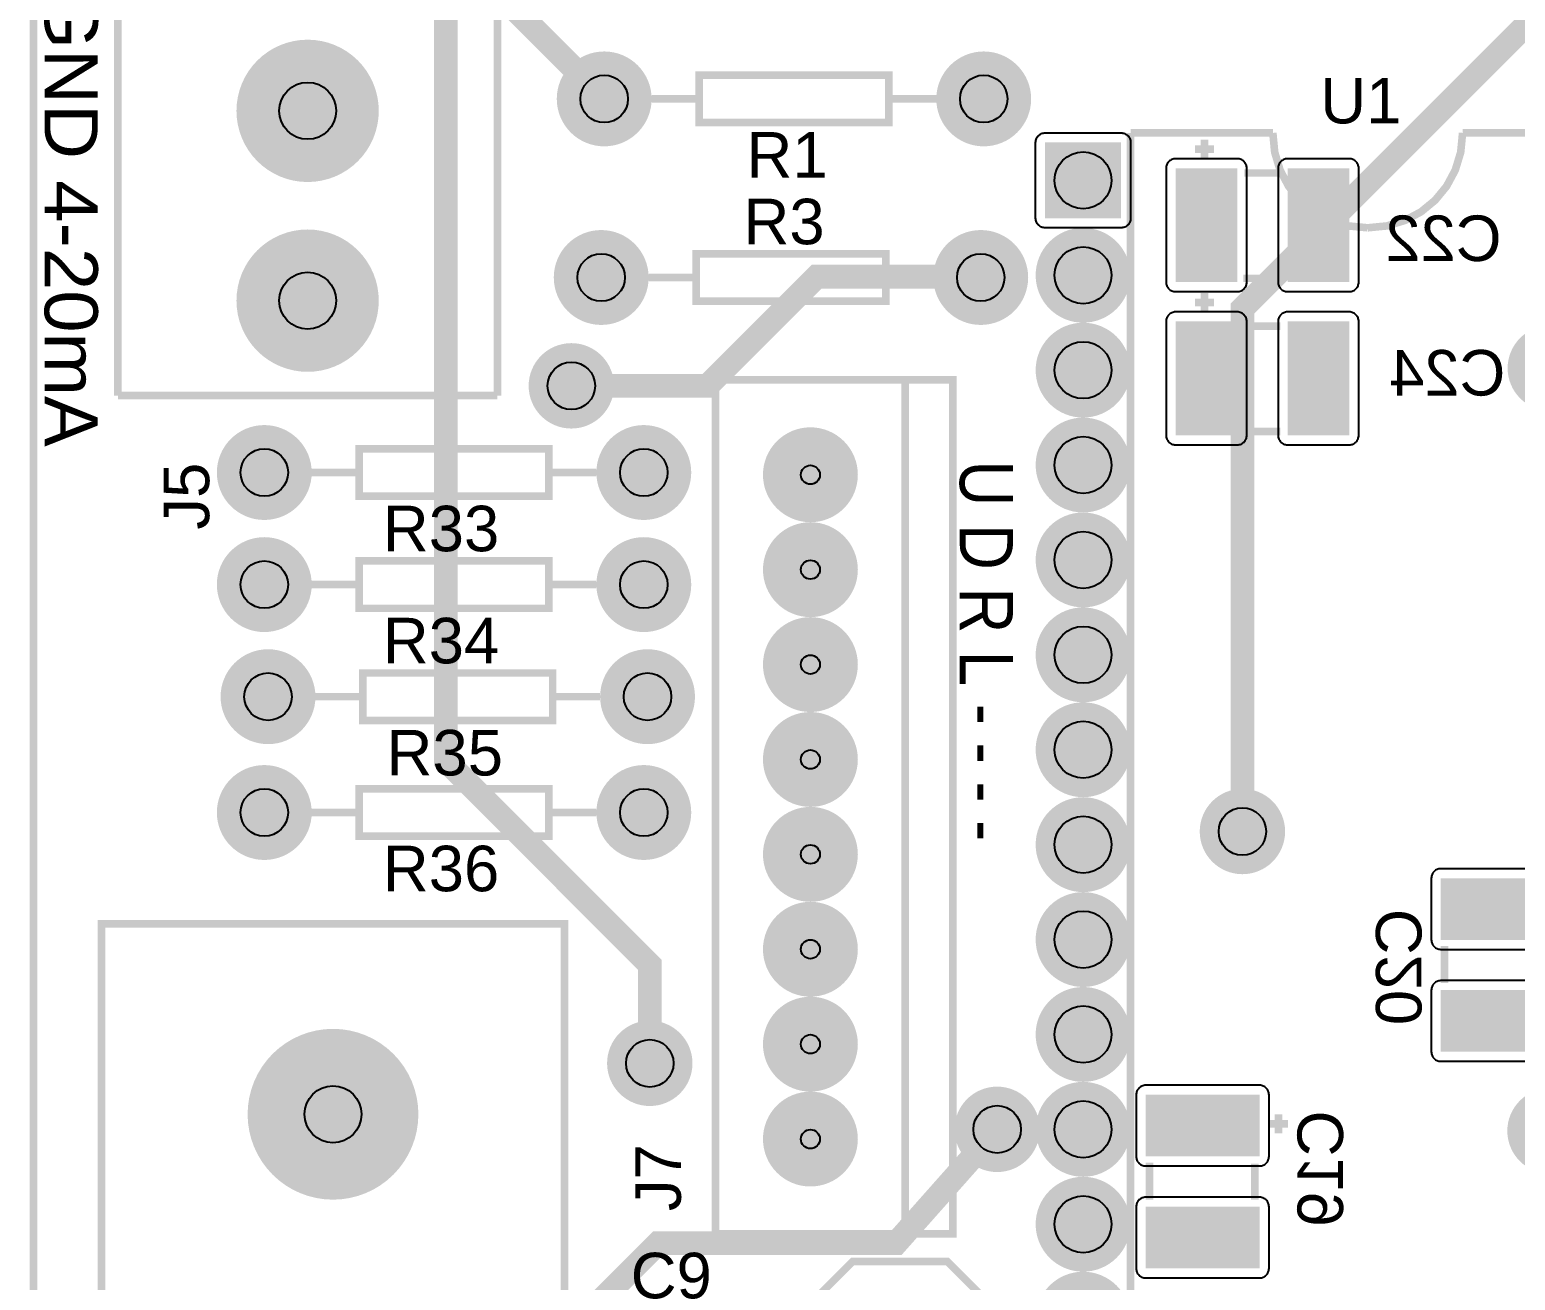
# Model space of a CAD drawing. Header units: inches. Extents: x -2.58 to 2.58, y -1.87 to 1.87.
# Drawn here: x -2.583 to -1.017, y -0.547 to 0.771 of the extents above; entities that cross this region are included whole.
import ezdxf

# ---------------------------------------------------------------- set-up
doc = ezdxf.new("R2010")
doc.units = ezdxf.units.IN
doc.layers.get('0').update_dxf_attribs({"linetype": 'CONTINUOUS'})

# ---------------------------------------------------------------- blocks, each defined once
blk = doc.blocks.new('RPAD')
blk.add_trace([(-0.5, -0.5), (-0.5, 0.5), (0.5, -0.5), (0.5, 0.5)])
blk = doc.blocks.new('EPAD')
at = {"const_width": 0.5}
blk.add_lwpolyline([(-0.25, 0, 1), (0.25, 0, 1)], format="xyb", close=True, dxfattribs=at)

msp = doc.modelspace()

# ---------------------------------------------------------------- linework, layer by layer
for points, const_width in [([(-2.57874, -1.86811), (2.57874, -1.86811), (2.57874, 1.86811), (-2.57874, 1.86811), (-2.57874, -1.86811)], 0.008), ([(-2.57874, -1.86811), (2.57874, -1.86811), (2.57874, 1.86811), (-2.57874, 1.86811), (-2.57874, -1.86811)], 0.008), ([(-2.57874, -1.86811), (2.57874, -1.86811), (2.57874, 1.86811), (-2.57874, 1.86811), (-2.57874, -1.86811)], 0.008), ([(-1.866205, 1.81414), (-1.866205, 1.584583), (-2.144128, 1.306659), (-2.144128, 0.000569), (-1.929197, -0.214363), (-1.929197, -0.31828)], 0.025), ([(-1.977228, 0.697969), (-2.085236, 0.805976), (-2.085236, 1.149016), (-2.007937, 1.226315), (-1.566992, 1.226315), (-1.468567, 1.32474), (-1.468567, 1.533402)], 0.025), ([(-1.304563, -0.074006), (-1.304563, 0.476933), (-0.981706, 0.79979), (-0.981706, 1.44654), (-1.068567, 1.533402)], 0.025), ([(-2.489827, 0.38537), (-2.489827, 0.78537)], 0.008), ([(-2.489827, 0.38537), (-2.489827, 0.78537)], 0.008), ([(-2.489827, 0.38537), (-2.489827, 0.78537)], 0.008), ([(-2.089827, 0.38537), (-2.089827, 0.78537)], 0.008), ([(-2.089827, 0.38537), (-2.089827, 0.78537)], 0.008), ([(-2.089827, 0.38537), (-2.089827, 0.78537)], 0.008), ([(-1.877228, 0.672969), (-1.677228, 0.672969), (-1.677228, 0.722969), (-1.877228, 0.722969), (-1.877228, 0.672969)], 0.008), ([(-1.877228, 0.672969), (-1.677228, 0.672969), (-1.677228, 0.722969), (-1.877228, 0.722969), (-1.877228, 0.672969)], 0.008), ([(-1.877228, 0.672969), (-1.677228, 0.672969), (-1.677228, 0.722969), (-1.877228, 0.722969), (-1.877228, 0.672969)], 0.008), ([(-1.877228, 0.697969), (-1.927228, 0.697969)], 0.008), ([(-1.877228, 0.697969), (-1.927228, 0.697969)], 0.008), ([(-1.877228, 0.697969), (-1.927228, 0.697969)], 0.008), ([(-1.627228, 0.697969), (-1.677228, 0.697969)], 0.008), ([(-1.627228, 0.697969), (-1.677228, 0.697969)], 0.008), ([(-1.627228, 0.697969), (-1.677228, 0.697969)], 0.008), ([(-1.422504, 0.662142), (-1.272504, 0.662142)], 0.008), ([(-1.422504, 0.662142), (-1.422504, -1.337858)], 0.008), ([(-1.422504, 0.662142), (-1.272504, 0.662142)], 0.008), ([(-1.422504, 0.662142), (-1.422504, -1.337858)], 0.008), ([(-1.422504, 0.662142), (-1.272504, 0.662142)], 0.008), ([(-1.422504, 0.662142), (-1.422504, -1.337858)], 0.008), ([(-1.344472, 0.634898), (-1.344472, 0.654898)], 0.008), ([(-1.344472, 0.634898), (-1.344472, 0.654898)], 0.008), ([(-1.344472, 0.634898), (-1.344472, 0.654898)], 0.008), ([(-1.172504, 0.562142), (-1.193166, 0.564142), (-1.212176, 0.569892), (-1.229193, 0.579017), (-1.243879, 0.591142), (-1.255893, 0.605892), (-1.264894, 0.622892), (-1.270545, 0.641767), (-1.272504, 0.662142)], 0.008), ([(-1.172504, 0.562142), (-1.193166, 0.564142), (-1.212176, 0.569892), (-1.229193, 0.579017), (-1.243879, 0.591142), (-1.255893, 0.605892), (-1.264894, 0.622892), (-1.270545, 0.641767), (-1.272504, 0.662142)], 0.008), ([(-1.172504, 0.562142), (-1.193166, 0.564142), (-1.212176, 0.569892), (-1.229193, 0.579017), (-1.243879, 0.591142), (-1.255893, 0.605892), (-1.264894, 0.622892), (-1.270545, 0.641767), (-1.272504, 0.662142)], 0.008), ([(-1.172504, 0.562142), (-1.152129, 0.564142), (-1.133254, 0.569892), (-1.116254, 0.579017), (-1.101504, 0.591142), (-1.089379, 0.605892), (-1.080254, 0.622892), (-1.074504, 0.641767), (-1.072504, 0.662142)], 0.008), ([(-1.172504, 0.562142), (-1.152129, 0.564142), (-1.133254, 0.569892), (-1.116254, 0.579017), (-1.101504, 0.591142), (-1.089379, 0.605892), (-1.080254, 0.622892), (-1.074504, 0.641767), (-1.072504, 0.662142)], 0.008), ([(-1.172504, 0.562142), (-1.152129, 0.564142), (-1.133254, 0.569892), (-1.116254, 0.579017), (-1.101504, 0.591142), (-1.089379, 0.605892), (-1.080254, 0.622892), (-1.074504, 0.641767), (-1.072504, 0.662142)], 0.008), ([(-1.072504, 0.662142), (-0.922504, 0.662142)], 0.008), ([(-1.072504, 0.662142), (-0.922504, 0.662142)], 0.008), ([(-1.072504, 0.662142), (-0.922504, 0.662142)], 0.008), ([(-1.334472, 0.644898), (-1.354472, 0.644898)], 0.008), ([(-1.334472, 0.644898), (-1.354472, 0.644898)], 0.008), ([(-1.334472, 0.644898), (-1.354472, 0.644898)], 0.008), ([(-1.264472, 0.619898), (-1.302472, 0.619898)], 0.008), ([(-1.264472, 0.619898), (-1.302472, 0.619898)], 0.008), ([(-1.264472, 0.619898), (-1.302472, 0.619898)], 0.008), ([(-1.880378, 0.48478), (-1.680378, 0.48478), (-1.680378, 0.53478), (-1.880378, 0.53478), (-1.880378, 0.48478)], 0.008), ([(-1.880378, 0.48478), (-1.680378, 0.48478), (-1.680378, 0.53478), (-1.880378, 0.53478), (-1.880378, 0.48478)], 0.008), ([(-1.880378, 0.48478), (-1.680378, 0.48478), (-1.680378, 0.53478), (-1.880378, 0.53478), (-1.880378, 0.48478)], 0.008), ([(-2.011874, 0.395606), (-1.8684, 0.395606), (-1.753331, 0.510676), (-1.581274, 0.510676), (-1.580378, 0.50978)], 0.025), ([(-1.930378, 0.50978), (-1.880378, 0.50978)], 0.008), ([(-1.930378, 0.50978), (-1.880378, 0.50978)], 0.008), ([(-1.930378, 0.50978), (-1.880378, 0.50978)], 0.008), ([(-1.680378, 0.50978), (-1.630378, 0.50978)], 0.008), ([(-1.680378, 0.50978), (-1.630378, 0.50978)], 0.008), ([(-1.680378, 0.50978), (-1.630378, 0.50978)], 0.008), ([(-1.264472, 0.508898), (-1.303472, 0.508898)], 0.008), ([(-1.264472, 0.508898), (-1.303472, 0.508898)], 0.008), ([(-1.264472, 0.508898), (-1.303472, 0.508898)], 0.008), ([(-1.334472, 0.48348), (-1.354472, 0.48348)], 0.008), ([(-1.334472, 0.48348), (-1.354472, 0.48348)], 0.008), ([(-1.334472, 0.48348), (-1.354472, 0.48348)], 0.008), ([(-1.344472, 0.47348), (-1.344472, 0.49348)], 0.008), ([(-1.344472, 0.47348), (-1.344472, 0.49348)], 0.008), ([(-1.344472, 0.47348), (-1.344472, 0.49348)], 0.008), ([(-1.264472, 0.45848), (-1.302472, 0.45848)], 0.008), ([(-1.264472, 0.45848), (-1.302472, 0.45848)], 0.008), ([(-1.264472, 0.45848), (-1.302472, 0.45848)], 0.008), ([(-1.859906, -0.498094), (-1.609906, -0.498094), (-1.609906, 0.401906), (-1.859906, 0.401906), (-1.859906, -0.498094)], 0.008), ([(-1.859906, -0.498094), (-1.609906, -0.498094), (-1.609906, 0.401906), (-1.859906, 0.401906), (-1.859906, -0.498094)], 0.008), ([(-1.859906, -0.498094), (-1.609906, -0.498094), (-1.609906, 0.401906), (-1.859906, 0.401906), (-1.859906, -0.498094)], 0.008), ([(-1.659906, 0.401906), (-1.659906, -0.498094)], 0.008), ([(-1.659906, 0.401906), (-1.659906, -0.498094)], 0.008), ([(-1.659906, 0.401906), (-1.659906, -0.498094)], 0.008), ([(-2.489827, 0.38537), (-2.089827, 0.38537)], 0.008), ([(-2.489827, 0.38537), (-2.089827, 0.38537)], 0.008), ([(-2.489827, 0.38537), (-2.089827, 0.38537)], 0.008), ([(-1.264472, 0.34748), (-1.303472, 0.34748)], 0.008), ([(-1.264472, 0.34748), (-1.303472, 0.34748)], 0.008), ([(-1.264472, 0.34748), (-1.303472, 0.34748)], 0.008), ([(-2.235496, 0.279268), (-2.035496, 0.279268), (-2.035496, 0.329268), (-2.235496, 0.329268), (-2.235496, 0.279268)], 0.008), ([(-2.235496, 0.279268), (-2.035496, 0.279268), (-2.035496, 0.329268), (-2.235496, 0.329268), (-2.235496, 0.279268)], 0.008), ([(-2.235496, 0.279268), (-2.035496, 0.279268), (-2.035496, 0.329268), (-2.235496, 0.329268), (-2.235496, 0.279268)], 0.008), ([(-2.235496, 0.304268), (-2.285496, 0.304268)], 0.008), ([(-2.235496, 0.304268), (-2.285496, 0.304268)], 0.008), ([(-2.235496, 0.304268), (-2.285496, 0.304268)], 0.008), ([(-1.985496, 0.304268), (-2.035496, 0.304268)], 0.008), ([(-1.985496, 0.304268), (-2.035496, 0.304268)], 0.008), ([(-1.985496, 0.304268), (-2.035496, 0.304268)], 0.008), ([(-2.235496, 0.161157), (-2.035496, 0.161157), (-2.035496, 0.211157), (-2.235496, 0.211157), (-2.235496, 0.161157)], 0.008), ([(-2.235496, 0.161157), (-2.035496, 0.161157), (-2.035496, 0.211157), (-2.235496, 0.211157), (-2.235496, 0.161157)], 0.008), ([(-2.235496, 0.161157), (-2.035496, 0.161157), (-2.035496, 0.211157), (-2.235496, 0.211157), (-2.235496, 0.161157)], 0.008), ([(-2.235496, 0.186157), (-2.285496, 0.186157)], 0.008), ([(-2.235496, 0.186157), (-2.285496, 0.186157)], 0.008), ([(-2.235496, 0.186157), (-2.285496, 0.186157)], 0.008), ([(-1.985496, 0.186157), (-2.035496, 0.186157)], 0.008), ([(-1.985496, 0.186157), (-2.035496, 0.186157)], 0.008), ([(-1.985496, 0.186157), (-2.035496, 0.186157)], 0.008), ([(-2.231559, 0.043047), (-2.031559, 0.043047), (-2.031559, 0.093047), (-2.231559, 0.093047), (-2.231559, 0.043047)], 0.008), ([(-2.231559, 0.043047), (-2.031559, 0.043047), (-2.031559, 0.093047), (-2.231559, 0.093047), (-2.231559, 0.043047)], 0.008), ([(-2.231559, 0.043047), (-2.031559, 0.043047), (-2.031559, 0.093047), (-2.231559, 0.093047), (-2.231559, 0.043047)], 0.008), ([(-2.231559, 0.068047), (-2.281559, 0.068047)], 0.008), ([(-2.231559, 0.068047), (-2.281559, 0.068047)], 0.008), ([(-2.231559, 0.068047), (-2.281559, 0.068047)], 0.008), ([(-1.981559, 0.068047), (-2.031559, 0.068047)], 0.008), ([(-1.981559, 0.068047), (-2.031559, 0.068047)], 0.008), ([(-1.981559, 0.068047), (-2.031559, 0.068047)], 0.008), ([(-2.235496, -0.079), (-2.035496, -0.079), (-2.035496, -0.029), (-2.235496, -0.029), (-2.235496, -0.079)], 0.008), ([(-2.235496, -0.079), (-2.035496, -0.079), (-2.035496, -0.029), (-2.235496, -0.029), (-2.235496, -0.079)], 0.008), ([(-2.235496, -0.079), (-2.035496, -0.079), (-2.035496, -0.029), (-2.235496, -0.029), (-2.235496, -0.079)], 0.008), ([(-2.235496, -0.054), (-2.285496, -0.054)], 0.008), ([(-2.235496, -0.054), (-2.285496, -0.054)], 0.008), ([(-2.235496, -0.054), (-2.285496, -0.054)], 0.008), ([(-1.985496, -0.054), (-2.035496, -0.054)], 0.008), ([(-1.985496, -0.054), (-2.035496, -0.054)], 0.008), ([(-1.985496, -0.054), (-2.035496, -0.054)], 0.008), ([(-2.507181, -1.549134), (-2.018992, -1.549134), (-2.018992, -0.171181), (-2.507181, -0.171181), (-2.507181, -1.549134)], 0.008), ([(-2.507181, -1.549134), (-2.018992, -1.549134), (-2.018992, -0.171181), (-2.507181, -0.171181), (-2.507181, -1.549134)], 0.008), ([(-2.507181, -1.549134), (-2.018992, -1.549134), (-2.018992, -0.171181), (-2.507181, -0.171181), (-2.507181, -1.549134)], 0.008), ([(-1.091496, -0.233685), (-1.091496, -0.194685)], 0.008), ([(-1.091496, -0.233685), (-1.091496, -0.194685)], 0.008), ([(-1.091496, -0.233685), (-1.091496, -0.194685)], 0.008), ([(-1.939433, -1.061874), (-2.01274, -0.988567), (-2.01274, -0.60011), (-1.92055, -0.50792), (-1.669572, -0.50792), (-1.563055, -0.387858)], 0.025), ([(-1.26652, -0.391921), (-1.26652, -0.371921)], 0.008), ([(-1.26652, -0.391921), (-1.26652, -0.371921)], 0.008), ([(-1.26652, -0.391921), (-1.26652, -0.371921)], 0.008), ([(-1.27652, -0.381921), (-1.25652, -0.381921)], 0.008), ([(-1.27652, -0.381921), (-1.25652, -0.381921)], 0.008), ([(-1.27652, -0.381921), (-1.25652, -0.381921)], 0.008), ([(-1.40252, -0.461921), (-1.40252, -0.422921)], 0.008), ([(-1.40252, -0.461921), (-1.40252, -0.422921)], 0.008), ([(-1.40252, -0.461921), (-1.40252, -0.422921)], 0.008), ([(-1.29152, -0.461921), (-1.29152, -0.423921)], 0.008), ([(-1.29152, -0.461921), (-1.29152, -0.423921)], 0.008), ([(-1.29152, -0.461921), (-1.29152, -0.423921)], 0.008), ([(-1.765417, -0.877228), (-1.765417, -0.577228), (-1.715417, -0.527228), (-1.615417, -0.527228), (-1.565417, -0.577228), (-1.565417, -0.877228), (-1.615417, -0.927228), (-1.715417, -0.927228), (-1.765417, -0.877228)], 0.008), ([(-1.765417, -0.877228), (-1.765417, -0.577228), (-1.715417, -0.527228), (-1.615417, -0.527228), (-1.565417, -0.577228), (-1.565417, -0.877228), (-1.615417, -0.927228), (-1.715417, -0.927228), (-1.765417, -0.877228)], 0.008), ([(-1.765417, -0.877228), (-1.765417, -0.577228), (-1.715417, -0.527228), (-1.615417, -0.527228), (-1.565417, -0.577228), (-1.565417, -0.877228), (-1.615417, -0.927228), (-1.715417, -0.927228), (-1.765417, -0.877228)], 0.008)]:
    msp.add_lwpolyline(points, dxfattribs=dict(const_width=const_width))
for points in [[(-1.422504, 0.652142), (-1.422504, 0.572142), (-1.422554, 0.571102), (-1.422703, 0.570097), (-1.422945, 0.56913), (-1.423276, 0.568206), (-1.42369, 0.56733), (-1.424185, 0.566506), (-1.424754, 0.565738), (-1.425394, 0.565032), (-1.426101, 0.564392), (-1.426868, 0.563823), (-1.427692, 0.563328), (-1.428569, 0.562913), (-1.429493, 0.562583), (-1.430459, 0.562341), (-1.431465, 0.562192), (-1.432504, 0.562142), (-1.512504, 0.562142), (-1.513543, 0.562192), (-1.514548, 0.562341), (-1.515515, 0.562583), (-1.516439, 0.562913), (-1.517316, 0.563328), (-1.51814, 0.563823), (-1.518907, 0.564392), (-1.519613, 0.565032), (-1.520254, 0.565738), (-1.520823, 0.566506), (-1.521318, 0.56733), (-1.521732, 0.568206), (-1.522063, 0.56913), (-1.522305, 0.570097), (-1.522454, 0.571102), (-1.522504, 0.572142), (-1.522504, 0.652142), (-1.522454, 0.653181), (-1.522305, 0.654186), (-1.522063, 0.655153), (-1.521732, 0.656077), (-1.521318, 0.656954), (-1.520823, 0.657778), (-1.520254, 0.658545), (-1.519613, 0.659251), (-1.518907, 0.659891), (-1.51814, 0.660461), (-1.517316, 0.660955), (-1.516439, 0.66137), (-1.515515, 0.661701), (-1.514548, 0.661943), (-1.513543, 0.662091), (-1.512504, 0.662142), (-1.432504, 0.662142), (-1.431465, 0.662091), (-1.430459, 0.661943), (-1.429493, 0.661701), (-1.428569, 0.66137), (-1.427692, 0.660955), (-1.426868, 0.660461), (-1.426101, 0.659891), (-1.425394, 0.659251), (-1.424754, 0.658545), (-1.424185, 0.657778), (-1.42369, 0.656954), (-1.423276, 0.656077), (-1.422945, 0.655153), (-1.422703, 0.654186), (-1.422554, 0.653181), (-1.422504, 0.652142)], [(-1.309972, 0.634898), (-1.374972, 0.634898), (-1.376012, 0.634847), (-1.377017, 0.634699), (-1.377984, 0.634457), (-1.378908, 0.634126), (-1.379784, 0.633711), (-1.380608, 0.633217), (-1.381376, 0.632647), (-1.382082, 0.632007), (-1.382722, 0.631301), (-1.383291, 0.630533), (-1.383786, 0.629709), (-1.384201, 0.628833), (-1.384531, 0.627909), (-1.384774, 0.626942), (-1.384922, 0.625937), (-1.384972, 0.624898), (-1.384972, 0.504898), (-1.384922, 0.503858), (-1.384774, 0.502853), (-1.384531, 0.501886), (-1.384201, 0.500962), (-1.383786, 0.500086), (-1.383291, 0.499262), (-1.382722, 0.498494), (-1.382082, 0.497788), (-1.381376, 0.497148), (-1.380608, 0.496579), (-1.379784, 0.496084), (-1.378908, 0.495669), (-1.377984, 0.495339), (-1.377017, 0.495096), (-1.376012, 0.494948), (-1.374972, 0.494898), (-1.309972, 0.494898), (-1.308933, 0.494948), (-1.307928, 0.495096), (-1.306961, 0.495339), (-1.306037, 0.495669), (-1.305161, 0.496084), (-1.304337, 0.496579), (-1.303569, 0.497148), (-1.302863, 0.497788), (-1.302223, 0.498494), (-1.301654, 0.499262), (-1.301159, 0.500086), (-1.300744, 0.500962), (-1.300413, 0.501886), (-1.300171, 0.502853), (-1.300023, 0.503858), (-1.299972, 0.504898), (-1.299972, 0.624898), (-1.300023, 0.625937), (-1.300171, 0.626942), (-1.300413, 0.627909), (-1.300744, 0.628833), (-1.301159, 0.629709), (-1.301654, 0.630533), (-1.302223, 0.631301), (-1.302863, 0.632007), (-1.303569, 0.632647), (-1.304337, 0.633217), (-1.305161, 0.633711), (-1.306037, 0.634126), (-1.306961, 0.634457), (-1.307928, 0.634699), (-1.308933, 0.634847), (-1.309972, 0.634898)], [(-1.191972, 0.634898), (-1.256972, 0.634898), (-1.258012, 0.634847), (-1.259017, 0.634699), (-1.259984, 0.634457), (-1.260908, 0.634126), (-1.261784, 0.633711), (-1.262608, 0.633217), (-1.263376, 0.632647), (-1.264082, 0.632007), (-1.264722, 0.631301), (-1.265291, 0.630533), (-1.265786, 0.629709), (-1.266201, 0.628833), (-1.266531, 0.627909), (-1.266774, 0.626942), (-1.266922, 0.625937), (-1.266972, 0.624898), (-1.266972, 0.504898), (-1.266922, 0.503858), (-1.266774, 0.502853), (-1.266531, 0.501886), (-1.266201, 0.500962), (-1.265786, 0.500086), (-1.265291, 0.499262), (-1.264722, 0.498494), (-1.264082, 0.497788), (-1.263376, 0.497148), (-1.262608, 0.496579), (-1.261784, 0.496084), (-1.260908, 0.495669), (-1.259984, 0.495339), (-1.259017, 0.495096), (-1.258012, 0.494948), (-1.256972, 0.494898), (-1.191972, 0.494898), (-1.190933, 0.494948), (-1.189928, 0.495096), (-1.188961, 0.495339), (-1.188037, 0.495669), (-1.187161, 0.496084), (-1.186337, 0.496579), (-1.185569, 0.497148), (-1.184863, 0.497788), (-1.184223, 0.498494), (-1.183654, 0.499262), (-1.183159, 0.500086), (-1.182744, 0.500962), (-1.182413, 0.501886), (-1.182171, 0.502853), (-1.182023, 0.503858), (-1.181972, 0.504898), (-1.181972, 0.624898), (-1.182023, 0.625937), (-1.182171, 0.626942), (-1.182413, 0.627909), (-1.182744, 0.628833), (-1.183159, 0.629709), (-1.183654, 0.630533), (-1.184223, 0.631301), (-1.184863, 0.632007), (-1.185569, 0.632647), (-1.186337, 0.633217), (-1.187161, 0.633711), (-1.188037, 0.634126), (-1.188961, 0.634457), (-1.189928, 0.634699), (-1.190933, 0.634847), (-1.191972, 0.634898)], [(-1.309972, 0.47348), (-1.374972, 0.47348), (-1.376012, 0.47343), (-1.377017, 0.473281), (-1.377984, 0.473039), (-1.378908, 0.472709), (-1.379784, 0.472294), (-1.380608, 0.471799), (-1.381376, 0.47123), (-1.382082, 0.47059), (-1.382722, 0.469883), (-1.383291, 0.469116), (-1.383786, 0.468292), (-1.384201, 0.467416), (-1.384531, 0.466492), (-1.384774, 0.465525), (-1.384922, 0.46452), (-1.384972, 0.46348), (-1.384972, 0.34348), (-1.384922, 0.342441), (-1.384774, 0.341436), (-1.384531, 0.340469), (-1.384201, 0.339545), (-1.383786, 0.338669), (-1.383291, 0.337844), (-1.382722, 0.337077), (-1.382082, 0.336371), (-1.381376, 0.335731), (-1.380608, 0.335161), (-1.379784, 0.334667), (-1.378908, 0.334252), (-1.377984, 0.333921), (-1.377017, 0.333679), (-1.376012, 0.333531), (-1.374972, 0.33348), (-1.309972, 0.33348), (-1.308933, 0.333531), (-1.307928, 0.333679), (-1.306961, 0.333921), (-1.306037, 0.334252), (-1.305161, 0.334667), (-1.304337, 0.335161), (-1.303569, 0.335731), (-1.302863, 0.336371), (-1.302223, 0.337077), (-1.301654, 0.337844), (-1.301159, 0.338669), (-1.300744, 0.339545), (-1.300413, 0.340469), (-1.300171, 0.341436), (-1.300023, 0.342441), (-1.299972, 0.34348), (-1.299972, 0.46348), (-1.300023, 0.46452), (-1.300171, 0.465525), (-1.300413, 0.466492), (-1.300744, 0.467416), (-1.301159, 0.468292), (-1.301654, 0.469116), (-1.302223, 0.469883), (-1.302863, 0.47059), (-1.303569, 0.47123), (-1.304337, 0.471799), (-1.305161, 0.472294), (-1.306037, 0.472709), (-1.306961, 0.473039), (-1.307928, 0.473281), (-1.308933, 0.47343), (-1.309972, 0.47348)], [(-1.191972, 0.47348), (-1.256972, 0.47348), (-1.258012, 0.47343), (-1.259017, 0.473281), (-1.259984, 0.473039), (-1.260908, 0.472709), (-1.261784, 0.472294), (-1.262608, 0.471799), (-1.263376, 0.47123), (-1.264082, 0.47059), (-1.264722, 0.469883), (-1.265291, 0.469116), (-1.265786, 0.468292), (-1.266201, 0.467416), (-1.266531, 0.466492), (-1.266774, 0.465525), (-1.266922, 0.46452), (-1.266972, 0.46348), (-1.266972, 0.34348), (-1.266922, 0.342441), (-1.266774, 0.341436), (-1.266531, 0.340469), (-1.266201, 0.339545), (-1.265786, 0.338669), (-1.265291, 0.337844), (-1.264722, 0.337077), (-1.264082, 0.336371), (-1.263376, 0.335731), (-1.262608, 0.335161), (-1.261784, 0.334667), (-1.260908, 0.334252), (-1.259984, 0.333921), (-1.259017, 0.333679), (-1.258012, 0.333531), (-1.256972, 0.33348), (-1.191972, 0.33348), (-1.190933, 0.333531), (-1.189928, 0.333679), (-1.188961, 0.333921), (-1.188037, 0.334252), (-1.187161, 0.334667), (-1.186337, 0.335161), (-1.185569, 0.335731), (-1.184863, 0.336371), (-1.184223, 0.337077), (-1.183654, 0.337844), (-1.183159, 0.338669), (-1.182744, 0.339545), (-1.182413, 0.340469), (-1.182171, 0.341436), (-1.182023, 0.342441), (-1.181972, 0.34348), (-1.181972, 0.46348), (-1.182023, 0.46452), (-1.182171, 0.465525), (-1.182413, 0.466492), (-1.182744, 0.467416), (-1.183159, 0.468292), (-1.183654, 0.469116), (-1.184223, 0.469883), (-1.184863, 0.47059), (-1.185569, 0.47123), (-1.186337, 0.471799), (-1.187161, 0.472294), (-1.188037, 0.472709), (-1.188961, 0.473039), (-1.189928, 0.473281), (-1.190933, 0.47343), (-1.191972, 0.47348)], [(-1.27652, -0.416421), (-1.27652, -0.351421), (-1.27657, -0.350382), (-1.276719, -0.349377), (-1.276961, -0.34841), (-1.277291, -0.347486), (-1.277706, -0.346609), (-1.278201, -0.345785), (-1.27877, -0.345018), (-1.27941, -0.344312), (-1.280117, -0.343672), (-1.280884, -0.343102), (-1.281708, -0.342608), (-1.282584, -0.342193), (-1.283508, -0.341862), (-1.284475, -0.34162), (-1.28548, -0.341472), (-1.28652, -0.341421), (-1.40652, -0.341421), (-1.407559, -0.341472), (-1.408564, -0.34162), (-1.409531, -0.341862), (-1.410455, -0.342193), (-1.411331, -0.342608), (-1.412156, -0.343102), (-1.412923, -0.343672), (-1.413629, -0.344312), (-1.414269, -0.345018), (-1.414839, -0.345785), (-1.415333, -0.346609), (-1.415748, -0.347486), (-1.416079, -0.34841), (-1.416321, -0.349377), (-1.416469, -0.350382), (-1.41652, -0.351421), (-1.41652, -0.416421), (-1.416469, -0.417461), (-1.416321, -0.418466), (-1.416079, -0.419433), (-1.415748, -0.420357), (-1.415333, -0.421233), (-1.414839, -0.422057), (-1.414269, -0.422825), (-1.413629, -0.423531), (-1.412923, -0.424171), (-1.412156, -0.42474), (-1.411331, -0.425235), (-1.410455, -0.42565), (-1.409531, -0.42598), (-1.408564, -0.426222), (-1.407559, -0.426371), (-1.40652, -0.426421), (-1.28652, -0.426421), (-1.28548, -0.426371), (-1.284475, -0.426222), (-1.283508, -0.42598), (-1.282584, -0.42565), (-1.281708, -0.425235), (-1.280884, -0.42474), (-1.280117, -0.424171), (-1.27941, -0.423531), (-1.27877, -0.422825), (-1.278201, -0.422057), (-1.277706, -0.421233), (-1.277291, -0.420357), (-1.276961, -0.419433), (-1.276719, -0.418466), (-1.27657, -0.417461), (-1.27652, -0.416421)], [(-1.27652, -0.534421), (-1.27652, -0.469421), (-1.27657, -0.468382), (-1.276719, -0.467377), (-1.276961, -0.46641), (-1.277291, -0.465486), (-1.277706, -0.464609), (-1.278201, -0.463785), (-1.27877, -0.463018), (-1.27941, -0.462312), (-1.280117, -0.461672), (-1.280884, -0.461102), (-1.281708, -0.460608), (-1.282584, -0.460193), (-1.283508, -0.459862), (-1.284475, -0.45962), (-1.28548, -0.459472), (-1.28652, -0.459421), (-1.40652, -0.459421), (-1.407559, -0.459472), (-1.408564, -0.45962), (-1.409531, -0.459862), (-1.410455, -0.460193), (-1.411331, -0.460608), (-1.412156, -0.461102), (-1.412923, -0.461672), (-1.413629, -0.462312), (-1.414269, -0.463018), (-1.414839, -0.463785), (-1.415333, -0.464609), (-1.415748, -0.465486), (-1.416079, -0.46641), (-1.416321, -0.467377), (-1.416469, -0.468382), (-1.41652, -0.469421), (-1.41652, -0.534421), (-1.416469, -0.535461), (-1.416321, -0.536466), (-1.416079, -0.537433), (-1.415748, -0.538357), (-1.415333, -0.539233), (-1.414839, -0.540057), (-1.414269, -0.540825), (-1.413629, -0.541531), (-1.412923, -0.542171), (-1.412156, -0.54274), (-1.411331, -0.543235), (-1.410455, -0.54365), (-1.409531, -0.54398), (-1.408564, -0.544222), (-1.407559, -0.544371), (-1.40652, -0.544421), (-1.28652, -0.544421), (-1.28548, -0.544371), (-1.284475, -0.544222), (-1.283508, -0.54398), (-1.282584, -0.54365), (-1.281708, -0.543235), (-1.280884, -0.54274), (-1.280117, -0.542171), (-1.27941, -0.541531), (-1.27877, -0.540825), (-1.278201, -0.540057), (-1.277706, -0.539233), (-1.277291, -0.538357), (-1.276961, -0.537433), (-1.276719, -0.536466), (-1.27657, -0.535461), (-1.27652, -0.534421)]]:
    msp.add_lwpolyline(points, close=True)
for points in [[(-0.975496, -0.113185), (-1.095496, -0.113185), (-1.096535, -0.113235), (-1.097541, -0.113384), (-1.098507, -0.113626), (-1.099431, -0.113957), (-1.100308, -0.114372), (-1.101132, -0.114866), (-1.101899, -0.115435), (-1.102606, -0.116076), (-1.103246, -0.116781), (-1.103815, -0.117549), (-1.10431, -0.118373), (-1.104724, -0.11925), (-1.105055, -0.120174), (-1.105297, -0.121141), (-1.105446, -0.122146), (-1.105496, -0.123185), (-1.105496, -0.188185), (-1.105446, -0.189224), (-1.105297, -0.19023), (-1.105055, -0.191196), (-1.104724, -0.19212), (-1.10431, -0.192997), (-1.103815, -0.193821), (-1.103246, -0.194589), (-1.102606, -0.195294), (-1.101899, -0.195935), (-1.101132, -0.196504), (-1.100308, -0.196998), (-1.099431, -0.197413), (-1.098507, -0.197744), (-1.097541, -0.197986), (-1.096535, -0.198135), (-1.095496, -0.198185), (-0.975496, -0.198185)], [(-0.975496, -0.231185), (-1.095496, -0.231185), (-1.096535, -0.231235), (-1.097541, -0.231384), (-1.098507, -0.231626), (-1.099431, -0.231957), (-1.100308, -0.232372), (-1.101132, -0.232866), (-1.101899, -0.233435), (-1.102606, -0.234076), (-1.103246, -0.234781), (-1.103815, -0.235549), (-1.10431, -0.236373), (-1.104724, -0.23725), (-1.105055, -0.238174), (-1.105297, -0.239141), (-1.105446, -0.240146), (-1.105496, -0.241185), (-1.105496, -0.306185), (-1.105446, -0.307224), (-1.105297, -0.30823), (-1.105055, -0.309196), (-1.104724, -0.31012), (-1.10431, -0.310997), (-1.103815, -0.311821), (-1.103246, -0.312589), (-1.102606, -0.313294), (-1.101899, -0.313935), (-1.101132, -0.314504), (-1.100308, -0.314998), (-1.099431, -0.315413), (-1.098507, -0.315744), (-1.097541, -0.315986), (-1.096535, -0.316135), (-1.095496, -0.316185), (-0.975496, -0.316185)]]:
    msp.add_lwpolyline(points)
for centre, radius in [((-1.977228, 0.697968), 0.025), ((-1.577228, 0.697968), 0.025), ((-2.289827, 0.68537), 0.03), ((-1.472504, 0.612142), 0.03), ((-1.980378, 0.50978), 0.025), ((-1.580378, 0.50978), 0.025), ((-1.472504, 0.512142), 0.03), ((-2.289827, 0.48537), 0.03), ((-1.472504, 0.412142), 0.03), ((-2.011874, 0.395606), 0.025), ((-2.335496, 0.304268), 0.025), ((-1.935496, 0.304268), 0.025), ((-1.472504, 0.312142), 0.03), ((-1.759905, 0.301906), 0.01), ((-1.472504, 0.212142), 0.03), ((-2.335496, 0.186157), 0.025), ((-1.935496, 0.186157), 0.025), ((-1.759905, 0.201906), 0.01), ((-1.472504, 0.112142), 0.03), ((-1.759905, 0.101906), 0.01), ((-2.331559, 0.068047), 0.025), ((-1.931559, 0.068047), 0.025), ((-1.472504, 0.012142), 0.03), ((-1.759905, 0.001906), 0.01), ((-2.335496, -0.054), 0.025), ((-1.935496, -0.054), 0.025), ((-1.472504, -0.087858), 0.03), ((-1.304563, -0.074006), 0.025), ((-1.759905, -0.098094), 0.01), ((-1.472504, -0.187858), 0.03), ((-1.759905, -0.198094), 0.01), ((-1.472504, -0.287858), 0.03), ((-1.929197, -0.31828), 0.025), ((-1.759905, -0.298094), 0.01), ((-2.263087, -0.371969), 0.03), ((-1.472504, -0.387858), 0.03), ((-1.563055, -0.387858), 0.025), ((-1.759905, -0.398094), 0.01), ((-1.472504, -0.487858), 0.03)]:
    msp.add_circle(centre, radius)

# ---------------------------------------------------------------- block references
for name, p, xscale, yscale in [('EPAD', (-2.289827, 0.68537), 0.15, 0.15), ('EPAD', (-2.289827, 0.68537), 0.12, 0.12), ('EPAD', (-1.977228, 0.697969), 0.1, 0.1), ('EPAD', (-1.977228, 0.697969), 0.08, 0.08), ('EPAD', (-1.577228, 0.697969), 0.1, 0.1), ('EPAD', (-1.577228, 0.697969), 0.08, 0.08), ('RPAD', (-1.342472, 0.564898), 0.065, 0.12), ('RPAD', (-1.224472, 0.564898), 0.065, 0.12), ('EPAD', (-2.289827, 0.48537), 0.15, 0.15), ('EPAD', (-1.980378, 0.50978), 0.1, 0.1), ('EPAD', (-1.980378, 0.50978), 0.08, 0.08), ('EPAD', (-1.580378, 0.50978), 0.1, 0.1), ('EPAD', (-1.580378, 0.50978), 0.08, 0.08), ('EPAD', (-1.472504, 0.512142), 0.1, 0.1), ('EPAD', (-1.472504, 0.512142), 0.08, 0.08), ('EPAD', (-2.289827, 0.48537), 0.12, 0.12), ('EPAD', (-1.472504, 0.412142), 0.1, 0.1), ('RPAD', (-1.342472, 0.40348), 0.065, 0.12), ('RPAD', (-1.224472, 0.40348), 0.065, 0.12), ('EPAD', (-0.980039, 0.41425), 0.09, 0.09), ('EPAD', (-2.011874, 0.395606), 0.09, 0.09), ('EPAD', (-1.472504, 0.412142), 0.08, 0.08), ('EPAD', (-2.011874, 0.395606), 0.07, 0.07), ('EPAD', (-1.472504, 0.312142), 0.1, 0.1), ('EPAD', (-2.335496, 0.304268), 0.1, 0.1), ('EPAD', (-1.935496, 0.304268), 0.1, 0.1), ('EPAD', (-1.759906, 0.301906), 0.1, 0.1), ('EPAD', (-1.472504, 0.312142), 0.08, 0.08), ('EPAD', (-2.335496, 0.304268), 0.08, 0.08), ('EPAD', (-1.935496, 0.304268), 0.08, 0.08), ('EPAD', (-1.759906, 0.301906), 0.08, 0.08), ('EPAD', (-1.759906, 0.201906), 0.1, 0.1), ('EPAD', (-1.472504, 0.212142), 0.1, 0.1), ('EPAD', (-1.472504, 0.212142), 0.08, 0.08), ('EPAD', (-2.335496, 0.186157), 0.1, 0.1), ('EPAD', (-1.935496, 0.186157), 0.1, 0.1), ('EPAD', (-1.759906, 0.201906), 0.08, 0.08), ('EPAD', (-2.335496, 0.186157), 0.08, 0.08), ('EPAD', (-1.935496, 0.186157), 0.08, 0.08), ('EPAD', (-1.472504, 0.112142), 0.1, 0.1), ('EPAD', (-1.759906, 0.101906), 0.1, 0.1), ('EPAD', (-1.759906, 0.101906), 0.08, 0.08), ('EPAD', (-1.472504, 0.112142), 0.08, 0.08), ('EPAD', (-2.331559, 0.068047), 0.1, 0.1), ('EPAD', (-1.931559, 0.068047), 0.1, 0.1), ('EPAD', (-2.331559, 0.068047), 0.08, 0.08), ('EPAD', (-1.931559, 0.068047), 0.08, 0.08), ('EPAD', (-1.759906, 0.001906), 0.1, 0.1), ('EPAD', (-1.472504, 0.012142), 0.1, 0.1), ('EPAD', (-1.472504, 0.012142), 0.08, 0.08), ('EPAD', (-1.759906, 0.001906), 0.08, 0.08), ('EPAD', (-2.335496, -0.054), 0.1, 0.1), ('EPAD', (-2.335496, -0.054), 0.08, 0.08), ('EPAD', (-1.935496, -0.054), 0.1, 0.1), ('EPAD', (-1.935496, -0.054), 0.08, 0.08), ('EPAD', (-1.304563, -0.074006), 0.09, 0.09), ('EPAD', (-1.472504, -0.087858), 0.1, 0.1), ('EPAD', (-1.304563, -0.074006), 0.07, 0.07), ('EPAD', (-1.759906, -0.098094), 0.1, 0.1), ('EPAD', (-1.759906, -0.098094), 0.08, 0.08), ('EPAD', (-1.472504, -0.087858), 0.08, 0.08), ('EPAD', (-1.472504, -0.187858), 0.1, 0.1), ('EPAD', (-1.759906, -0.198094), 0.1, 0.1), ('EPAD', (-1.472504, -0.187858), 0.08, 0.08), ('EPAD', (-1.759906, -0.198094), 0.08, 0.08), ('EPAD', (-1.759906, -0.298094), 0.1, 0.1), ('EPAD', (-1.472504, -0.287858), 0.1, 0.1), ('EPAD', (-1.472504, -0.287858), 0.08, 0.08), ('EPAD', (-1.759906, -0.298094), 0.08, 0.08), ('EPAD', (-1.929197, -0.31828), 0.09, 0.09), ('EPAD', (-2.263087, -0.371969), 0.18, 0.18), ('EPAD', (-2.263087, -0.371969), 0.15, 0.15), ('EPAD', (-1.929197, -0.31828), 0.07, 0.07), ('EPAD', (-1.563055, -0.387858), 0.09, 0.09), ('EPAD', (-1.472504, -0.387858), 0.1, 0.1), ('EPAD', (-1.759906, -0.398094), 0.1, 0.1), ('EPAD', (-1.759906, -0.398094), 0.08, 0.08), ('EPAD', (-1.563055, -0.387858), 0.07, 0.07), ('EPAD', (-1.472504, -0.387858), 0.08, 0.08), ('EPAD', (-0.980378, -0.389521), 0.09, 0.09), ('EPAD', (-1.472504, -0.487858), 0.1, 0.1), ('EPAD', (-1.472504, -0.487858), 0.08, 0.08), ('EPAD', (-1.472504, -0.587858), 0.1, 0.1)]:
    msp.add_blockref(name, p, dxfattribs=dict(xscale=xscale, yscale=yscale))
for p, xscale, yscale, rotation in [((-1.472504, 0.612142), 0.08, 0.08, -90), ((-1.035496, -0.155685), 0.065, 0.12, -90), ((-1.035496, -0.273685), 0.065, 0.12, -90), ((-1.34652, -0.383921), 0.065, 0.12, 270), ((-1.34652, -0.501921), 0.065, 0.12, 270)]:
    msp.add_blockref('RPAD', p, dxfattribs=dict(xscale=xscale, yscale=yscale, rotation=rotation))

# ---------------------------------------------------------------- texts
for s, height, rotation, width, p in [('GND 4-20mA', 0.056, -90, 1.071429, (-2.567, 0.812929)), ('GND 4-20mA', 0.056, -90, 1.071429, (-2.567, 0.812929)), ('GND 4-20mA', 0.056, -90, 1.071429, (-2.567, 0.812929)), ('J5', 0.048, 90, 1.041667, (-2.393528, 0.244031)), ('J5', 0.048, 90, 1.041667, (-2.393528, 0.244031)), ('J5', 0.048, 90, 1.041667, (-2.393528, 0.244031)), ('U D R L - - - -', 0.056, -90, 0.892857, (-1.602433, 0.316866)), ('U D R L - - - -', 0.056, -90, 0.892857, (-1.602433, 0.316866)), ('U D R L - - - -', 0.056, -90, 0.892857, (-1.602433, 0.316866)), ('J7', 0.048, 90, 1.041667, (-1.896394, -0.474079)), ('J7', 0.048, 90, 1.041667, (-1.896394, -0.474079)), ('J7', 0.048, 90, 1.041667, (-1.896394, -0.474079))]:
    msp.add_text(s, height=height, rotation=rotation, dxfattribs=dict(width=width)).set_placement(p)
at = {"width": 1.041667}
for s, p in [('U1', (-1.222504, 0.672142)), ('U1', (-1.222504, 0.672142)), ('U1', (-1.222504, 0.672142)), ('R1', (-1.827228, 0.614969)), ('R1', (-1.827228, 0.614969)), ('R1', (-1.827228, 0.614969)), ('R3', (-1.830378, 0.54478)), ('R3', (-1.830378, 0.54478)), ('R3', (-1.830378, 0.54478)), ('R33', (-2.210496, 0.221268)), ('R33', (-2.210496, 0.221268)), ('R33', (-2.210496, 0.221268)), ('R34', (-2.210496, 0.103157)), ('R34', (-2.210496, 0.103157)), ('R34', (-2.210496, 0.103157)), ('R35', (-2.206559, -0.014953)), ('R35', (-2.206559, -0.014953)), ('R35', (-2.206559, -0.014953)), ('R36', (-2.210496, -0.137)), ('R36', (-2.210496, -0.137)), ('R36', (-2.210496, -0.137)), ('C9', (-1.949276, -0.565937)), ('C9', (-1.949276, -0.565937)), ('C9', (-1.949276, -0.565937))]:
    msp.add_text(s, height=0.048, dxfattribs=at).set_placement(p)
at = {"text_generation_flag": 2, "width": 1.041667}
for s, p in [('C22', (-1.031307, 0.527102)), ('C22', (-1.031307, 0.527102)), ('C22', (-1.031307, 0.527102)), ('C24', (-1.02737, 0.38537)), ('C24', (-1.02737, 0.38537)), ('C24', (-1.02737, 0.38537))]:
    msp.add_text(s, height=0.048, dxfattribs=at).set_placement(p)
for s, p in [('C20', (-1.115843, -0.155433)), ('C20', (-1.115843, -0.155433)), ('C20', (-1.115843, -0.155433)), ('C19', (-1.19852, -0.367921)), ('C19', (-1.19852, -0.367921)), ('C19', (-1.19852, -0.367921))]:
    msp.add_text(s, height=0.048, rotation=90, dxfattribs=at).set_placement(p)

doc.saveas('drawing.dxf')
